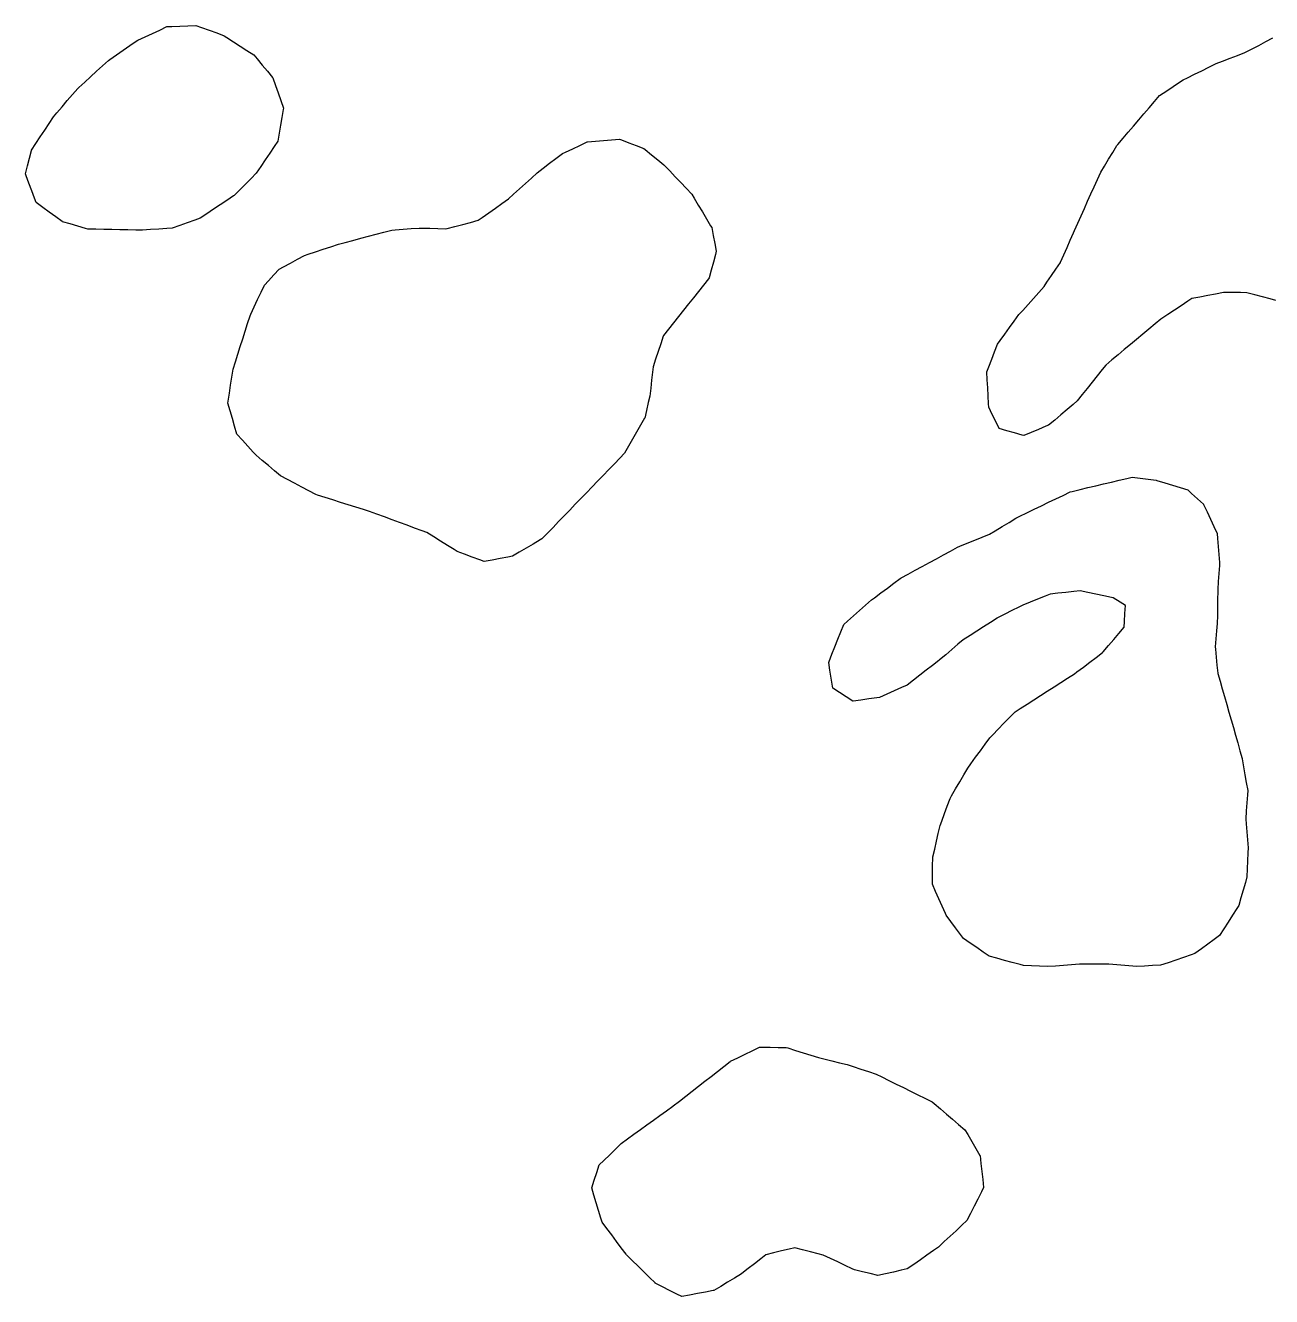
# Model space of a CAD drawing. Header units: millimetres. Extents: x 230 to 3347, y 514 to 5196.
# Drawn here: x 2542.9 to 2698.1, y 2918 to 3076.3 of the extents above; entities that cross this region are included whole.
import ezdxf

# ---------------------------------------------------------------- set-up
doc = ezdxf.new("R2010")
doc.units = ezdxf.units.MM
for name, color, linetype in [('ALL_HOLES', 1, 'Continuous'), ('OUTLINE_ISLAND_01_HOLE_160', 1, 'Continuous'), ('OUTLINE_ISLAND_01_HOLE_164', 1, 'Continuous'), ('OUTLINE_ISLAND_01_HOLE_166', 1, 'Continuous'), ('OUTLINE_ISLAND_01_HOLE_167', 1, 'Continuous'), ('OUTLINE_ISLAND_01_HOLE_171', 1, 'Continuous')]:
    doc.layers.add(name, color=color, linetype=linetype)

msp = doc.modelspace()

# ---------------------------------------------------------------- linework, layer by layer
at = {"layer": 'ALL_HOLES'}
for points in [[(2542.874, 3057.865), (2543.1264, 3058.8326), (2543.3787, 3059.8002), (2543.6311, 3060.7679), (2543.6351, 3060.7739), (2544.1828, 3061.6106), (2544.7306, 3062.4472), (2545.2783, 3063.2839), (2545.826, 3064.1205), (2546.3738, 3064.9572), (2546.7915, 3065.4462), (2547.441, 3066.2066), (2548.0904, 3066.967), (2548.7399, 3067.7273), (2549.3894, 3068.4877), (2549.5152, 3068.6018), (2550.2562, 3069.2734), (2550.9971, 3069.945), (2551.738, 3070.6166), (2552.4789, 3071.2882), (2553.2198, 3071.9597), (2553.4065, 3072.0904), (2554.2256, 3072.664), (2555.0448, 3073.2375), (2555.864, 3073.8111), (2556.6831, 3074.3847), (2556.8854, 3074.4797), (2557.7904, 3074.9051), (2558.6954, 3075.3305), (2559.6005, 3075.7559), (2560.5055, 3076.1812), (2561.1281, 3076.207), (2562.1272, 3076.2484), (2563.1264, 3076.2899), (2564.1255, 3076.3313), (2564.8314, 3076.0735), (2565.7708, 3075.7306), (2566.7101, 3075.3876), (2567.6495, 3075.0446), (2567.9632, 3074.8407), (2568.8016, 3074.2956), (2569.64, 3073.7505), (2570.4784, 3073.2054), (2571.3168, 3072.6603), (2571.7446, 3072.1498), (2572.3868, 3071.3833), (2573.0291, 3070.6168), (2573.6713, 3069.8503), (2573.6866, 3069.807), (2574.0192, 3068.8639), (2574.3518, 3067.9208), (2574.6844, 3066.9778), (2575.017, 3066.0347), (2574.9878, 3065.8631), (2574.82, 3064.8773), (2574.6522, 3063.8915), (2574.4844, 3062.9057), (2574.3166, 3061.9199), (2573.8677, 3061.2506), (2573.3106, 3060.4201), (2572.7536, 3059.5897), (2572.1965, 3058.7592), (2571.6394, 3057.9287), (2570.9886, 3057.2739), (2570.2837, 3056.5646), (2569.5787, 3055.8553), (2568.8738, 3055.146), (2568.7929, 3055.0923), (2567.9602, 3054.5386), (2567.1274, 3053.985), (2566.2947, 3053.4313), (2565.4619, 3052.8777), (2564.6292, 3052.324), (2563.976, 3052.0917), (2563.0338, 3051.7565), (2562.0917, 3051.4213), (2561.1495, 3051.0862), (2560.4728, 3051.0375), (2559.4754, 3050.9657), (2558.478, 3050.8939), (2557.4806, 3050.8222), (2556.6425, 3050.8395), (2555.6428, 3050.8602), (2554.643, 3050.8809), (2553.6432, 3050.9015), (2552.6434, 3050.9222), (2551.6436, 3050.9429), (2550.6438, 3050.9636), (2550.3707, 3051.0434), (2549.4108, 3051.3239), (2548.4509, 3051.6044), (2547.4911, 3051.8849), (2547.459, 3051.9081), (2546.6498, 3052.4957), (2545.8407, 3053.0832), (2545.0315, 3053.6708), (2544.2223, 3054.2583), (2544.0195, 3054.8007), (2543.6693, 3055.7374), (2543.3192, 3056.6741), (2542.969, 3057.6108)], [(2628.3698, 3051.1462), (2628.5569, 3050.1639), (2628.7441, 3049.1816), (2628.9312, 3048.1992), (2628.8284, 3047.803), (2628.5774, 3046.835), (2628.3263, 3045.8671), (2628.0753, 3044.8991), (2627.9719, 3044.7692), (2627.3493, 3043.9867), (2626.7266, 3043.2042), (2626.104, 3042.4217), (2625.4813, 3041.6392), (2624.8586, 3040.8568), (2624.236, 3040.0743), (2623.6133, 3039.2918), (2622.9907, 3038.5093), (2622.368, 3037.7268), (2622.3309, 3037.6142), (2622.0181, 3036.6644), (2621.7053, 3035.7145), (2621.3926, 3034.7647), (2621.0798, 3033.8149), (2621.003, 3033.1404), (2620.8898, 3032.1468), (2620.7767, 3031.1533), (2620.6635, 3030.1597), (2620.4777, 3029.3595), (2620.2516, 3028.3854), (2620.0255, 3027.4113), (2620.0163, 3027.3954), (2619.5185, 3026.5281), (2619.0207, 3025.6609), (2618.5229, 3024.7936), (2618.0251, 3023.9263), (2617.5272, 3023.059), (2616.9381, 3022.4485), (2616.2437, 3021.729), (2615.5492, 3021.0094), (2614.8548, 3020.2898), (2614.1604, 3019.5703), (2613.466, 3018.8507), (2612.7716, 3018.1311), (2612.0771, 3017.4116), (2611.3827, 3016.692), (2610.6883, 3015.9724), (2609.9939, 3015.2528), (2609.2994, 3014.5333), (2608.605, 3013.8137), (2607.9106, 3013.0941), (2607.2162, 3012.3746), (2606.9926, 3012.2429), (2606.1309, 3011.7354), (2605.2693, 3011.2279), (2604.4076, 3010.7204), (2603.546, 3010.2129), (2602.9864, 3010.1092), (2602.0031, 3009.9269), (2601.0198, 3009.7447), (2600.0366, 3009.5625), (2599.4697, 3009.7709), (2598.531, 3010.1158), (2597.5924, 3010.4608), (2596.6538, 3010.8057), (2596.2885, 3011.0349), (2595.4414, 3011.5663), (2594.5942, 3012.0978), (2593.7471, 3012.6292), (2592.9, 3013.1606), (2592.3024, 3013.3808), (2591.3641, 3013.7265), (2590.4257, 3014.0723), (2589.4874, 3014.418), (2588.5491, 3014.7637), (2587.6107, 3015.1094), (2586.6724, 3015.4552), (2585.734, 3015.8009), (2584.9787, 3016.0359), (2584.0238, 3016.333), (2583.0689, 3016.63), (2582.1141, 3016.9271), (2581.1592, 3017.2241), (2580.2044, 3017.5212), (2579.2495, 3017.8183), (2579.0745, 3017.9098), (2578.1884, 3018.3734), (2577.3023, 3018.8369), (2576.4163, 3019.3005), (2575.5302, 3019.764), (2574.6441, 3020.2276), (2573.902, 3020.8567), (2573.1392, 3021.5033), (2572.3764, 3022.1499), (2571.6136, 3022.7965), (2571.2508, 3023.1929), (2570.5757, 3023.9307), (2569.9006, 3024.6684), (2569.2255, 3025.4061), (2569.2162, 3025.4383), (2568.9382, 3026.3989), (2568.6603, 3027.3595), (2568.3823, 3028.32), (2568.1043, 3029.2806), (2568.1445, 3029.5472), (2568.2934, 3030.536), (2568.4423, 3031.5249), (2568.5912, 3032.5137), (2568.7401, 3033.5026), (2569.0409, 3034.4486), (2569.3439, 3035.4016), (2569.647, 3036.3546), (2569.95, 3037.3075), (2570.2531, 3038.2605), (2570.5561, 3039.2135), (2570.8592, 3040.1665), (2570.9566, 3040.3748), (2571.38, 3041.2808), (2571.8034, 3042.1867), (2572.2268, 3043.0926), (2572.6502, 3043.9986), (2573.1374, 3044.5175), (2573.8219, 3045.2465), (2574.5064, 3045.9755), (2575.0237, 3046.2568), (2575.9022, 3046.7344), (2576.7808, 3047.2121), (2577.6593, 3047.6897), (2578.0814, 3047.8295), (2579.0307, 3048.1439), (2579.98, 3048.4583), (2580.9293, 3048.7728), (2581.8786, 3049.0872), (2582.7112, 3049.3063), (2583.6783, 3049.5608), (2584.6454, 3049.8153), (2585.6125, 3050.0698), (2586.5795, 3050.3243), (2587.5466, 3050.5788), (2588.5137, 3050.8332), (2588.9421, 3050.8661), (2589.9391, 3050.9426), (2590.9362, 3051.0191), (2591.9333, 3051.0957), (2592.272, 3051.0862), (2593.2716, 3051.0582), (2594.2712, 3051.0302), (2595.2708, 3051.0022), (2595.4164, 3051.0405), (2596.3834, 3051.2951), (2597.3505, 3051.5496), (2598.3176, 3051.8042), (2599.2846, 3052.0588), (2599.793, 3052.4224), (2600.6063, 3053.0043), (2601.4196, 3053.5861), (2602.2329, 3054.1679), (2603.0463, 3054.7497), (2603.6727, 3055.3123), (2604.4167, 3055.9806), (2605.1606, 3056.6488), (2605.9046, 3057.317), (2606.6486, 3057.9852), (2607.3862, 3058.5487), (2608.1809, 3059.1557), (2608.9755, 3059.7628), (2609.7702, 3060.3699), (2610.1529, 3060.5487), (2611.0589, 3060.9719), (2611.9649, 3061.3952), (2612.8708, 3061.8185), (2612.893, 3061.8204), (2613.8892, 3061.9072), (2614.8854, 3061.9941), (2615.8817, 3062.0809), (2616.8779, 3062.1677), (2617.116, 3062.0762), (2618.0495, 3061.7174), (2618.9829, 3061.3587), (2619.9163, 3060.9999), (2620.0882, 3060.8607), (2620.8651, 3060.2311), (2621.6421, 3059.6015), (2622.419, 3058.9719), (2622.4483, 3058.941), (2623.1374, 3058.2163), (2623.8265, 3057.4916), (2624.5155, 3056.7669), (2625.2046, 3056.0422), (2625.8936, 3055.3175), (2626.1873, 3054.8227), (2626.6978, 3053.9628), (2627.2082, 3053.1029), (2627.7187, 3052.243), (2628.2291, 3051.3831)], [(2680.7761, 3020.0723), (2681.7677, 3019.9429), (2682.7592, 3019.8135), (2683.7508, 3019.6841), (2683.8504, 3019.6539), (2684.8071, 3019.363), (2685.7639, 3019.0721), (2686.7206, 3018.7812), (2687.6774, 3018.4903), (2688.1671, 3018.0416), (2688.9044, 3017.366), (2689.6416, 3016.6904), (2689.6581, 3016.6553), (2690.0835, 3015.7503), (2690.5089, 3014.8453), (2690.9343, 3013.9403), (2691.3596, 3013.0352), (2691.4078, 3012.4279), (2691.4869, 3011.4311), (2691.5659, 3010.4342), (2691.6449, 3009.4373), (2691.6188, 3009.0591), (2691.5497, 3008.0615), (2691.4807, 3007.0639), (2691.4117, 3006.0663), (2691.4089, 3005.8433), (2691.3964, 3004.8434), (2691.384, 3003.8435), (2691.3715, 3002.8436), (2691.359, 3001.8437), (2691.2735, 3000.9277), (2691.1804, 2999.932), (2691.0874, 2998.9364), (2691.1181, 2998.641), (2691.2212, 2997.6463), (2691.3244, 2996.6516), (2691.4275, 2995.657), (2691.4404, 2995.612), (2691.7148, 2994.6503), (2691.9891, 2993.6887), (2692.2635, 2992.7271), (2692.5379, 2991.7655), (2692.8123, 2990.8039), (2693.0867, 2989.8422), (2693.361, 2988.8806), (2693.6354, 2987.919), (2693.9098, 2986.9574), (2694.1842, 2985.9957), (2694.4585, 2985.0341), (2694.4681, 2984.9784), (2694.6376, 2983.9929), (2694.8071, 2983.0073), (2694.9767, 2982.0218), (2695.1462, 2981.0363), (2695.1096, 2980.4805), (2695.0439, 2979.4826), (2694.9782, 2978.4848), (2694.9125, 2977.487), (2694.9582, 2976.9042), (2695.0363, 2975.9072), (2695.1143, 2974.9103), (2695.1924, 2973.9133), (2695.1699, 2973.2832), (2695.1343, 2972.2839), (2695.0986, 2971.2845), (2695.0629, 2970.2852), (2694.8609, 2969.5812), (2694.5851, 2968.62), (2694.3093, 2967.6588), (2694.0334, 2966.6976), (2693.7983, 2966.3316), (2693.2577, 2965.4903), (2692.7171, 2964.649), (2692.1765, 2963.8077), (2691.636, 2962.9664), (2690.9919, 2962.4981), (2690.1832, 2961.91), (2689.3744, 2961.3218), (2688.5656, 2960.7337), (2688.0867, 2960.5689), (2687.1411, 2960.2437), (2686.1955, 2959.9184), (2685.2498, 2959.5932), (2684.3042, 2959.2679), (2683.3063, 2959.2203), (2682.3075, 2959.1727), (2681.3086, 2959.1251), (2680.8431, 2959.1607), (2679.846, 2959.237), (2678.8489, 2959.3133), (2677.8518, 2959.3896), (2677.4569, 2959.394), (2676.4569, 2959.4052), (2675.457, 2959.4163), (2674.4571, 2959.4275), (2674.1937, 2959.4073), (2673.1966, 2959.3306), (2672.1995, 2959.2539), (2671.2025, 2959.1773), (2670.2054, 2959.1006), (2669.2179, 2959.1472), (2668.219, 2959.1943), (2667.2201, 2959.2415), (2666.7899, 2959.3585), (2665.825, 2959.6211), (2664.8601, 2959.8837), (2663.8952, 2960.1463), (2662.9303, 2960.4089), (2662.2136, 2960.8994), (2661.3884, 2961.4642), (2660.5632, 2962.029), (2659.738, 2962.5938), (2659.3541, 2963.1105), (2658.7578, 2963.9132), (2658.1614, 2964.7159), (2657.565, 2965.5186), (2657.4811, 2965.7088), (2657.0776, 2966.6238), (2656.674, 2967.5388), (2656.2705, 2968.4537), (2655.867, 2969.3687), (2655.8704, 2969.6594), (2655.8824, 2970.6593), (2655.8943, 2971.6592), (2655.9062, 2972.6591), (2655.9319, 2972.7704), (2656.1567, 2973.7448), (2656.3815, 2974.7192), (2656.6063, 2975.6936), (2656.8311, 2976.668), (2657.0319, 2977.2174), (2657.3752, 2978.1566), (2657.7185, 2979.0958), (2658.0618, 2980.0351), (2658.263, 2980.3795), (2658.7673, 2981.243), (2659.2717, 2982.1064), (2659.7761, 2982.9699), (2660.2805, 2983.8334), (2660.6691, 2984.367), (2661.2577, 2985.1754), (2661.8463, 2985.9838), (2662.435, 2986.7922), (2663.0236, 2987.6006), (2663.3842, 2987.9728), (2664.0801, 2988.6909), (2664.7759, 2989.4091), (2665.4718, 2990.1272), (2666.1677, 2990.8454), (2666.8129, 2991.2575), (2667.6556, 2991.7958), (2668.4984, 2992.3341), (2669.3411, 2992.8724), (2670.1839, 2993.4106), (2671.0266, 2993.9489), (2671.8694, 2994.4872), (2672.7122, 2995.0255), (2673.5549, 2995.5638), (2673.877, 2995.8075), (2674.6744, 2996.4109), (2675.4718, 2997.0143), (2676.2693, 2997.6177), (2677.0667, 2998.2212), (2677.1572, 2998.3276), (2677.805, 2999.0894), (2678.4528, 2999.8513), (2679.1006, 3000.6131), (2679.7484, 3001.3749), (2679.7942, 3002.0835), (2679.8586, 3003.0814), (2679.9231, 3004.0793), (2679.2515, 3004.5062), (2678.4076, 3005.0427), (2678.1884, 3005.089), (2677.2101, 3005.296), (2676.2317, 3005.5029), (2675.2534, 3005.7098), (2674.275, 3005.9168), (2673.5024, 3005.8301), (2672.5086, 3005.7186), (2671.5149, 3005.6071), (2670.5211, 3005.4957), (2669.8985, 3005.2456), (2668.9706, 3004.8728), (2668.0427, 3004.5), (2667.1148, 3004.1272), (2666.6542, 3003.8923), (2665.7634, 3003.438), (2664.8726, 3002.9836), (2663.9818, 3002.5293), (2663.9359, 3002.5001), (2663.0923, 3001.9631), (2662.2487, 3001.4262), (2661.4051, 3000.8892), (2660.5615, 3000.3522), (2659.7179, 2999.8153), (2659.0517, 2999.2486), (2658.2901, 2998.6006), (2657.5284, 2997.9527), (2656.7667, 2997.3048), (2656.6841, 2997.2407), (2655.8942, 2996.6275), (2655.1043, 2996.0143), (2654.3143, 2995.4011), (2653.5244, 2994.7879), (2652.7345, 2994.1747), (2652.0269, 2993.8564), (2651.1149, 2993.4463), (2650.2029, 2993.0361), (2649.2909, 2992.6259), (2648.9487, 2992.5777), (2647.9584, 2992.4383), (2646.9682, 2992.2988), (2645.978, 2992.1594), (2645.9686, 2992.1654), (2645.129, 2992.7085), (2644.2893, 2993.2516), (2643.4496, 2993.7947), (2643.4123, 2994.0363), (2643.2596, 2995.0246), (2643.1069, 2996.0129), (2642.9542, 2997.0011), (2642.9877, 2997.0847), (2643.3599, 2998.0129), (2643.7321, 2998.941), (2644.1043, 2999.8692), (2644.4765, 3000.7973), (2644.8488, 3001.7255), (2645.2961, 3002.1207), (2646.0455, 3002.7828), (2646.7949, 3003.445), (2647.5443, 3004.1071), (2648.2937, 3004.7692), (2648.6657, 3005.0492), (2649.4647, 3005.6506), (2650.2636, 3006.252), (2651.0626, 3006.8534), (2651.8616, 3007.4548), (2651.9749, 3007.5165), (2652.8532, 3007.9946), (2653.7315, 3008.4727), (2654.6098, 3008.9508), (2655.4881, 3009.4289), (2656.3664, 3009.9071), (2657.2447, 3010.3852), (2658.123, 3010.8633), (2659.0013, 3011.3414), (2659.2836, 3011.4557), (2660.2105, 3011.8312), (2661.1373, 3012.2066), (2662.0642, 3012.5821), (2662.991, 3012.9575), (2663.708, 3013.3951), (2664.5615, 3013.9161), (2665.415, 3014.4372), (2666.2686, 3014.9582), (2666.7491, 3015.1905), (2667.6495, 3015.6256), (2668.5498, 3016.0608), (2669.4502, 3016.496), (2670.3505, 3016.9312), (2671.2508, 3017.3664), (2672.1512, 3017.8016), (2673.0515, 3018.2367), (2673.3007, 3018.2959), (2674.2736, 3018.5271), (2675.2465, 3018.7583), (2676.2194, 3018.9895), (2677.1923, 3019.2207), (2678.1652, 3019.4519), (2679.1381, 3019.6831), (2680.111, 3019.9143)], [(2613.4207, 2931.5527), (2613.7369, 2932.5014), (2614.0531, 2933.4501), (2614.3692, 2934.3988), (2614.9492, 2934.9683), (2615.6627, 2935.6689), (2616.3763, 2936.3695), (2617.0898, 2937.0702), (2617.8708, 2937.6339), (2618.6816, 2938.2192), (2619.4924, 2938.8045), (2620.3033, 2939.3898), (2621.1141, 2939.9751), (2621.9249, 2940.5604), (2622.7357, 2941.1457), (2623.5465, 2941.731), (2623.5647, 2941.7452), (2624.3535, 2942.3598), (2625.1422, 2942.9745), (2625.931, 2943.5892), (2626.7198, 2944.2038), (2627.5086, 2944.8185), (2628.2974, 2945.4332), (2629.0862, 2946.0478), (2629.875, 2946.6625), (2630.6638, 2947.2772), (2630.7311, 2947.3101), (2631.6295, 2947.7492), (2632.528, 2948.1882), (2633.4264, 2948.6273), (2634.3249, 2949.0664), (2634.6617, 2949.0628), (2635.6616, 2949.0519), (2636.6616, 2949.041), (2637.6615, 2949.0302), (2637.8653, 2948.9663), (2638.8195, 2948.6672), (2639.7737, 2948.368), (2640.728, 2948.0689), (2641.6822, 2947.7698), (2642.3552, 2947.6057), (2643.3267, 2947.3688), (2644.2982, 2947.1318), (2645.2697, 2946.8949), (2645.9922, 2946.658), (2646.9425, 2946.3465), (2647.8927, 2946.035), (2648.8429, 2945.7235), (2649.5627, 2945.3667), (2650.4586, 2944.9225), (2651.3545, 2944.4784), (2652.2505, 2944.0342), (2653.1464, 2943.59), (2654.0424, 2943.1459), (2654.9383, 2942.7017), (2655.8343, 2942.2575), (2656.0973, 2942.0333), (2656.8583, 2941.3846), (2657.6193, 2940.7359), (2658.3803, 2940.0871), (2659.1413, 2939.4384), (2659.9023, 2938.7896), (2660.269, 2938.1709), (2660.7788, 2937.3106), (2661.2885, 2936.4503), (2661.7983, 2935.59), (2661.8003, 2935.5732), (2661.9141, 2934.5797), (2662.028, 2933.5862), (2662.1418, 2932.5927), (2662.2557, 2931.5992), (2661.9788, 2931.0497), (2661.5287, 2930.1567), (2661.0786, 2929.2637), (2660.6286, 2928.3707), (2660.1785, 2927.4777), (2659.5471, 2926.8923), (2658.8137, 2926.2125), (2658.0804, 2925.5327), (2657.347, 2924.8529), (2656.6136, 2924.1731), (2656.0118, 2923.7478), (2655.1952, 2923.1707), (2654.3785, 2922.5936), (2653.5618, 2922.0165), (2652.7451, 2921.4394), (2651.9925, 2921.2765), (2651.0151, 2921.0649), (2650.0378, 2920.8533), (2649.0604, 2920.6417), (2648.1172, 2920.8626), (2647.1436, 2921.0906), (2646.1699, 2921.3186), (2645.886, 2921.4543), (2644.9837, 2921.8853), (2644.0814, 2922.3164), (2643.1791, 2922.7474), (2642.2767, 2923.1785), (2641.6317, 2923.3442), (2640.6631, 2923.5931), (2639.6946, 2923.842), (2638.726, 2924.0908), (2638.0339, 2923.9205), (2637.0628, 2923.6815), (2636.0918, 2923.4425), (2635.1208, 2923.2036), (2634.4946, 2922.7156), (2633.7058, 2922.1009), (2632.917, 2921.4863), (2632.1282, 2920.8716), (2632.0696, 2920.8361), (2631.2149, 2920.317), (2630.3601, 2919.798), (2629.5054, 2919.279), (2628.6506, 2918.7599), (2628.5702, 2918.7447), (2627.5874, 2918.5596), (2626.6047, 2918.3744), (2625.622, 2918.1892), (2624.6393, 2918.004), (2624.0212, 2918.3198), (2623.1307, 2918.7746), (2622.2401, 2919.2295), (2621.3496, 2919.6844), (2621.3364, 2919.6973), (2620.6216, 2920.3966), (2619.9068, 2921.096), (2619.192, 2921.7953), (2618.4772, 2922.4946), (2617.7624, 2923.194), (2617.7053, 2923.2709), (2617.1097, 2924.0741), (2616.514, 2924.8773), (2615.9183, 2925.6806), (2615.3226, 2926.4838), (2614.7269, 2927.287), (2614.5809, 2927.764), (2614.2881, 2928.7202), (2613.9953, 2929.6764), (2613.7025, 2930.6325)]]:
    msp.add_lwpolyline(points, close=True, dxfattribs=at)
msp.add_lwpolyline([(2698.6507, 3042.0846), (2697.9609, 3042.2676), (2696.9944, 3042.5241), (2696.0278, 3042.7806), (2695.0613, 3043.0371), (2694.2435, 3043.0474), (2693.2435, 3043.06), (2692.2436, 3043.0726), (2692.1312, 3043.0515), (2691.1484, 3042.867), (2690.1656, 3042.6824), (2689.1828, 3042.4978), (2688.2, 3042.3133), (2687.6799, 3041.9678), (2686.847, 3041.4144), (2686.014, 3040.861), (2685.1811, 3040.3076), (2684.3482, 3039.7542), (2683.621, 3039.149), (2682.8523, 3038.5093), (2682.0837, 3037.8696), (2681.3151, 3037.2299), (2680.5465, 3036.5902), (2679.7778, 3035.9505), (2679.0092, 3035.3108), (2678.2406, 3034.6711), (2677.4719, 3034.0315), (2677.0307, 3033.4761), (2676.4086, 3032.6931), (2675.7866, 3031.9101), (2675.1645, 3031.1271), (2674.5425, 3030.3442), (2673.9204, 3029.5612), (2673.4016, 3029.1216), (2672.6387, 3028.4752), (2671.8757, 3027.8287), (2671.1128, 3027.1822), (2670.3499, 3026.5358), (2670.0214, 3026.3999), (2669.0973, 3026.0178), (2668.1732, 3025.6357), (2667.2491, 3025.2535), (2667.068, 3025.3041), (2666.1048, 3025.5728), (2665.1416, 3025.8416), (2664.1784, 3026.1103), (2663.7582, 3026.9818), (2663.3239, 3027.8826), (2662.8897, 3028.7834), (2662.8674, 3029.1975), (2662.8137, 3030.1961), (2662.76, 3031.1946), (2662.7063, 3032.1932), (2662.6526, 3033.1917), (2662.8995, 3033.8269), (2663.2617, 3034.759), (2663.6239, 3035.6911), (2663.9862, 3036.6232), (2664.3118, 3037.0737), (2664.8976, 3037.8842), (2665.4834, 3038.6947), (2666.0692, 3039.5051), (2666.655, 3040.3156), (2667.1166, 3040.8327), (2667.7825, 3041.5787), (2668.4485, 3042.3247), (2669.1144, 3043.0707), (2669.7804, 3043.8167), (2670.1364, 3044.338), (2670.7005, 3045.1637), (2671.2645, 3045.9895), (2671.8286, 3046.8152), (2671.8392, 3046.8395), (2672.2396, 3047.7559), (2672.6401, 3048.6722), (2673.0405, 3049.5885), (2673.441, 3050.5048), (2673.5644, 3050.7783), (2673.9756, 3051.6898), (2674.3868, 3052.6014), (2674.798, 3053.5129), (2675.2092, 3054.4244), (2675.6204, 3055.336), (2676.0316, 3056.2475), (2676.4428, 3057.1591), (2676.854, 3058.0706), (2677.2968, 3058.8043), (2677.8135, 3059.6605), (2678.3302, 3060.5166), (2678.8469, 3061.3728), (2678.9721, 3061.519), (2679.6224, 3062.2787), (2680.2727, 3063.0383), (2680.923, 3063.798), (2681.5733, 3064.5577), (2682.2236, 3065.3173), (2682.874, 3066.077), (2683.5243, 3066.8367), (2684.1746, 3067.5963), (2684.628, 3067.896), (2685.4622, 3068.4475), (2686.2965, 3068.9989), (2687.1307, 3069.5503), (2687.6359, 3069.7999), (2688.5325, 3070.2427), (2689.4291, 3070.6856), (2690.3257, 3071.1285), (2691.2222, 3071.5714), (2692.0141, 3071.8764), (2692.9473, 3072.2358), (2693.8805, 3072.5952), (2694.8136, 3072.9546), (2695.632, 3073.3821), (2696.5183, 3073.8451), (2697.4046, 3074.3082), (2698.291, 3074.7712)], dxfattribs=at)
at = {"layer": 'OUTLINE_ISLAND_01_HOLE_160'}
msp.add_lwpolyline([(2613.4207, 2931.5527), (2613.7369, 2932.5014), (2614.0531, 2933.4501), (2614.3692, 2934.3988), (2614.9492, 2934.9683), (2615.6627, 2935.6689), (2616.3763, 2936.3695), (2617.0898, 2937.0702), (2617.8708, 2937.6339), (2618.6816, 2938.2192), (2619.4924, 2938.8045), (2620.3033, 2939.3898), (2621.1141, 2939.9751), (2621.9249, 2940.5604), (2622.7357, 2941.1457), (2623.5465, 2941.731), (2623.5647, 2941.7452), (2624.3535, 2942.3598), (2625.1422, 2942.9745), (2625.931, 2943.5892), (2626.7198, 2944.2038), (2627.5086, 2944.8185), (2628.2974, 2945.4332), (2629.0862, 2946.0478), (2629.875, 2946.6625), (2630.6638, 2947.2772), (2630.7311, 2947.3101), (2631.6295, 2947.7492), (2632.528, 2948.1882), (2633.4264, 2948.6273), (2634.3249, 2949.0664), (2634.6617, 2949.0628), (2635.6616, 2949.0519), (2636.6616, 2949.041), (2637.6615, 2949.0302), (2637.8653, 2948.9663), (2638.8195, 2948.6672), (2639.7737, 2948.368), (2640.728, 2948.0689), (2641.6822, 2947.7698), (2642.3552, 2947.6057), (2643.3267, 2947.3688), (2644.2982, 2947.1318), (2645.2697, 2946.8949), (2645.9922, 2946.658), (2646.9425, 2946.3465), (2647.8927, 2946.035), (2648.8429, 2945.7235), (2649.5627, 2945.3667), (2650.4586, 2944.9225), (2651.3545, 2944.4784), (2652.2505, 2944.0342), (2653.1464, 2943.59), (2654.0424, 2943.1459), (2654.9383, 2942.7017), (2655.8343, 2942.2575), (2656.0973, 2942.0333), (2656.8583, 2941.3846), (2657.6193, 2940.7359), (2658.3803, 2940.0871), (2659.1413, 2939.4384), (2659.9023, 2938.7896), (2660.269, 2938.1709), (2660.7788, 2937.3106), (2661.2885, 2936.4503), (2661.7983, 2935.59), (2661.8003, 2935.5732), (2661.9141, 2934.5797), (2662.028, 2933.5862), (2662.1418, 2932.5927), (2662.2557, 2931.5992), (2661.9788, 2931.0497), (2661.5287, 2930.1567), (2661.0786, 2929.2637), (2660.6286, 2928.3707), (2660.1785, 2927.4777), (2659.5471, 2926.8923), (2658.8137, 2926.2125), (2658.0804, 2925.5327), (2657.347, 2924.8529), (2656.6136, 2924.1731), (2656.0118, 2923.7478), (2655.1952, 2923.1707), (2654.3785, 2922.5936), (2653.5618, 2922.0165), (2652.7451, 2921.4394), (2651.9925, 2921.2765), (2651.0151, 2921.0649), (2650.0378, 2920.8533), (2649.0604, 2920.6417), (2648.1172, 2920.8626), (2647.1436, 2921.0906), (2646.1699, 2921.3186), (2645.886, 2921.4543), (2644.9837, 2921.8853), (2644.0814, 2922.3164), (2643.1791, 2922.7474), (2642.2767, 2923.1785), (2641.6317, 2923.3442), (2640.6631, 2923.5931), (2639.6946, 2923.842), (2638.726, 2924.0908), (2638.0339, 2923.9205), (2637.0628, 2923.6815), (2636.0918, 2923.4425), (2635.1208, 2923.2036), (2634.4946, 2922.7156), (2633.7058, 2922.1009), (2632.917, 2921.4863), (2632.1282, 2920.8716), (2632.0696, 2920.8361), (2631.2149, 2920.317), (2630.3601, 2919.798), (2629.5054, 2919.279), (2628.6506, 2918.7599), (2628.5702, 2918.7447), (2627.5874, 2918.5596), (2626.6047, 2918.3744), (2625.622, 2918.1892), (2624.6393, 2918.004), (2624.0212, 2918.3198), (2623.1307, 2918.7746), (2622.2401, 2919.2295), (2621.3496, 2919.6844), (2621.3364, 2919.6973), (2620.6216, 2920.3966), (2619.9068, 2921.096), (2619.192, 2921.7953), (2618.4772, 2922.4946), (2617.7624, 2923.194), (2617.7053, 2923.2709), (2617.1097, 2924.0741), (2616.514, 2924.8773), (2615.9183, 2925.6806), (2615.3226, 2926.4838), (2614.7269, 2927.287), (2614.5809, 2927.764), (2614.2881, 2928.7202), (2613.9953, 2929.6764), (2613.7025, 2930.6325)], close=True, dxfattribs=at)
at = {"layer": 'OUTLINE_ISLAND_01_HOLE_164'}
msp.add_lwpolyline([(2680.7761, 3020.0723), (2681.7677, 3019.9429), (2682.7592, 3019.8135), (2683.7508, 3019.6841), (2683.8504, 3019.6539), (2684.8071, 3019.363), (2685.7639, 3019.0721), (2686.7206, 3018.7812), (2687.6774, 3018.4903), (2688.1671, 3018.0416), (2688.9044, 3017.366), (2689.6416, 3016.6904), (2689.6581, 3016.6553), (2690.0835, 3015.7503), (2690.5089, 3014.8453), (2690.9343, 3013.9403), (2691.3596, 3013.0352), (2691.4078, 3012.4279), (2691.4869, 3011.4311), (2691.5659, 3010.4342), (2691.6449, 3009.4373), (2691.6188, 3009.0591), (2691.5497, 3008.0615), (2691.4807, 3007.0639), (2691.4117, 3006.0663), (2691.4089, 3005.8433), (2691.3964, 3004.8434), (2691.384, 3003.8435), (2691.3715, 3002.8436), (2691.359, 3001.8437), (2691.2735, 3000.9277), (2691.1804, 2999.932), (2691.0874, 2998.9364), (2691.1181, 2998.641), (2691.2212, 2997.6463), (2691.3244, 2996.6516), (2691.4275, 2995.657), (2691.4404, 2995.612), (2691.7148, 2994.6503), (2691.9891, 2993.6887), (2692.2635, 2992.7271), (2692.5379, 2991.7655), (2692.8123, 2990.8039), (2693.0867, 2989.8422), (2693.361, 2988.8806), (2693.6354, 2987.919), (2693.9098, 2986.9574), (2694.1842, 2985.9957), (2694.4585, 2985.0341), (2694.4681, 2984.9784), (2694.6376, 2983.9929), (2694.8071, 2983.0073), (2694.9767, 2982.0218), (2695.1462, 2981.0363), (2695.1096, 2980.4805), (2695.0439, 2979.4826), (2694.9782, 2978.4848), (2694.9125, 2977.487), (2694.9582, 2976.9042), (2695.0363, 2975.9072), (2695.1143, 2974.9103), (2695.1924, 2973.9133), (2695.1699, 2973.2832), (2695.1343, 2972.2839), (2695.0986, 2971.2845), (2695.0629, 2970.2852), (2694.8609, 2969.5812), (2694.5851, 2968.62), (2694.3093, 2967.6588), (2694.0334, 2966.6976), (2693.7983, 2966.3316), (2693.2577, 2965.4903), (2692.7171, 2964.649), (2692.1765, 2963.8077), (2691.636, 2962.9664), (2690.9919, 2962.4981), (2690.1832, 2961.91), (2689.3744, 2961.3218), (2688.5656, 2960.7337), (2688.0867, 2960.5689), (2687.1411, 2960.2437), (2686.1955, 2959.9184), (2685.2498, 2959.5932), (2684.3042, 2959.2679), (2683.3063, 2959.2203), (2682.3075, 2959.1727), (2681.3086, 2959.1251), (2680.8431, 2959.1607), (2679.846, 2959.237), (2678.8489, 2959.3133), (2677.8518, 2959.3896), (2677.4569, 2959.394), (2676.4569, 2959.4052), (2675.457, 2959.4163), (2674.4571, 2959.4275), (2674.1937, 2959.4073), (2673.1966, 2959.3306), (2672.1995, 2959.2539), (2671.2025, 2959.1773), (2670.2054, 2959.1006), (2669.2179, 2959.1472), (2668.219, 2959.1943), (2667.2201, 2959.2415), (2666.7899, 2959.3585), (2665.825, 2959.6211), (2664.8601, 2959.8837), (2663.8952, 2960.1463), (2662.9303, 2960.4089), (2662.2136, 2960.8994), (2661.3884, 2961.4642), (2660.5632, 2962.029), (2659.738, 2962.5938), (2659.3541, 2963.1105), (2658.7578, 2963.9132), (2658.1614, 2964.7159), (2657.565, 2965.5186), (2657.4811, 2965.7088), (2657.0776, 2966.6238), (2656.674, 2967.5388), (2656.2705, 2968.4537), (2655.867, 2969.3687), (2655.8704, 2969.6594), (2655.8824, 2970.6593), (2655.8943, 2971.6592), (2655.9062, 2972.6591), (2655.9319, 2972.7704), (2656.1567, 2973.7448), (2656.3815, 2974.7192), (2656.6063, 2975.6936), (2656.8311, 2976.668), (2657.0319, 2977.2174), (2657.3752, 2978.1566), (2657.7185, 2979.0958), (2658.0618, 2980.0351), (2658.263, 2980.3795), (2658.7673, 2981.243), (2659.2717, 2982.1064), (2659.7761, 2982.9699), (2660.2805, 2983.8334), (2660.6691, 2984.367), (2661.2577, 2985.1754), (2661.8463, 2985.9838), (2662.435, 2986.7922), (2663.0236, 2987.6006), (2663.3842, 2987.9728), (2664.0801, 2988.6909), (2664.7759, 2989.4091), (2665.4718, 2990.1272), (2666.1677, 2990.8454), (2666.8129, 2991.2575), (2667.6556, 2991.7958), (2668.4984, 2992.3341), (2669.3411, 2992.8724), (2670.1839, 2993.4106), (2671.0266, 2993.9489), (2671.8694, 2994.4872), (2672.7122, 2995.0255), (2673.5549, 2995.5638), (2673.877, 2995.8075), (2674.6744, 2996.4109), (2675.4718, 2997.0143), (2676.2693, 2997.6177), (2677.0667, 2998.2212), (2677.1572, 2998.3276), (2677.805, 2999.0894), (2678.4528, 2999.8513), (2679.1006, 3000.6131), (2679.7484, 3001.3749), (2679.7942, 3002.0835), (2679.8586, 3003.0814), (2679.9231, 3004.0793), (2679.2515, 3004.5062), (2678.4076, 3005.0427), (2678.1884, 3005.089), (2677.2101, 3005.296), (2676.2317, 3005.5029), (2675.2534, 3005.7098), (2674.275, 3005.9168), (2673.5024, 3005.8301), (2672.5086, 3005.7186), (2671.5149, 3005.6071), (2670.5211, 3005.4957), (2669.8985, 3005.2456), (2668.9706, 3004.8728), (2668.0427, 3004.5), (2667.1148, 3004.1272), (2666.6542, 3003.8923), (2665.7634, 3003.438), (2664.8726, 3002.9836), (2663.9818, 3002.5293), (2663.9359, 3002.5001), (2663.0923, 3001.9631), (2662.2487, 3001.4262), (2661.4051, 3000.8892), (2660.5615, 3000.3522), (2659.7179, 2999.8153), (2659.0517, 2999.2486), (2658.2901, 2998.6006), (2657.5284, 2997.9527), (2656.7667, 2997.3048), (2656.6841, 2997.2407), (2655.8942, 2996.6275), (2655.1043, 2996.0143), (2654.3143, 2995.4011), (2653.5244, 2994.7879), (2652.7345, 2994.1747), (2652.0269, 2993.8564), (2651.1149, 2993.4463), (2650.2029, 2993.0361), (2649.2909, 2992.6259), (2648.9487, 2992.5777), (2647.9584, 2992.4383), (2646.9682, 2992.2988), (2645.978, 2992.1594), (2645.9686, 2992.1654), (2645.129, 2992.7085), (2644.2893, 2993.2516), (2643.4496, 2993.7947), (2643.4123, 2994.0363), (2643.2596, 2995.0246), (2643.1069, 2996.0129), (2642.9542, 2997.0011), (2642.9877, 2997.0847), (2643.3599, 2998.0129), (2643.7321, 2998.941), (2644.1043, 2999.8692), (2644.4765, 3000.7973), (2644.8488, 3001.7255), (2645.2961, 3002.1207), (2646.0455, 3002.7828), (2646.7949, 3003.445), (2647.5443, 3004.1071), (2648.2937, 3004.7692), (2648.6657, 3005.0492), (2649.4647, 3005.6506), (2650.2636, 3006.252), (2651.0626, 3006.8534), (2651.8616, 3007.4548), (2651.9749, 3007.5165), (2652.8532, 3007.9946), (2653.7315, 3008.4727), (2654.6098, 3008.9508), (2655.4881, 3009.4289), (2656.3664, 3009.9071), (2657.2447, 3010.3852), (2658.123, 3010.8633), (2659.0013, 3011.3414), (2659.2836, 3011.4557), (2660.2105, 3011.8312), (2661.1373, 3012.2066), (2662.0642, 3012.5821), (2662.991, 3012.9575), (2663.708, 3013.3951), (2664.5615, 3013.9161), (2665.415, 3014.4372), (2666.2686, 3014.9582), (2666.7491, 3015.1905), (2667.6495, 3015.6256), (2668.5498, 3016.0608), (2669.4502, 3016.496), (2670.3505, 3016.9312), (2671.2508, 3017.3664), (2672.1512, 3017.8016), (2673.0515, 3018.2367), (2673.3007, 3018.2959), (2674.2736, 3018.5271), (2675.2465, 3018.7583), (2676.2194, 3018.9895), (2677.1923, 3019.2207), (2678.1652, 3019.4519), (2679.1381, 3019.6831), (2680.111, 3019.9143)], close=True, dxfattribs=at)
at = {"layer": 'OUTLINE_ISLAND_01_HOLE_166'}
msp.add_lwpolyline([(2628.3698, 3051.1462), (2628.5569, 3050.1639), (2628.7441, 3049.1816), (2628.9312, 3048.1992), (2628.8284, 3047.803), (2628.5774, 3046.835), (2628.3263, 3045.8671), (2628.0753, 3044.8991), (2627.9719, 3044.7692), (2627.3493, 3043.9867), (2626.7266, 3043.2042), (2626.104, 3042.4217), (2625.4813, 3041.6392), (2624.8586, 3040.8568), (2624.236, 3040.0743), (2623.6133, 3039.2918), (2622.9907, 3038.5093), (2622.368, 3037.7268), (2622.3309, 3037.6142), (2622.0181, 3036.6644), (2621.7053, 3035.7145), (2621.3926, 3034.7647), (2621.0798, 3033.8149), (2621.003, 3033.1404), (2620.8898, 3032.1468), (2620.7767, 3031.1533), (2620.6635, 3030.1597), (2620.4777, 3029.3595), (2620.2516, 3028.3854), (2620.0255, 3027.4113), (2620.0163, 3027.3954), (2619.5185, 3026.5281), (2619.0207, 3025.6609), (2618.5229, 3024.7936), (2618.0251, 3023.9263), (2617.5272, 3023.059), (2616.9381, 3022.4485), (2616.2437, 3021.729), (2615.5492, 3021.0094), (2614.8548, 3020.2898), (2614.1604, 3019.5703), (2613.466, 3018.8507), (2612.7716, 3018.1311), (2612.0771, 3017.4116), (2611.3827, 3016.692), (2610.6883, 3015.9724), (2609.9939, 3015.2528), (2609.2994, 3014.5333), (2608.605, 3013.8137), (2607.9106, 3013.0941), (2607.2162, 3012.3746), (2606.9926, 3012.2429), (2606.1309, 3011.7354), (2605.2693, 3011.2279), (2604.4076, 3010.7204), (2603.546, 3010.2129), (2602.9864, 3010.1092), (2602.0031, 3009.9269), (2601.0198, 3009.7447), (2600.0366, 3009.5625), (2599.4697, 3009.7709), (2598.531, 3010.1158), (2597.5924, 3010.4608), (2596.6538, 3010.8057), (2596.2885, 3011.0349), (2595.4414, 3011.5663), (2594.5942, 3012.0978), (2593.7471, 3012.6292), (2592.9, 3013.1606), (2592.3024, 3013.3808), (2591.3641, 3013.7265), (2590.4257, 3014.0723), (2589.4874, 3014.418), (2588.5491, 3014.7637), (2587.6107, 3015.1094), (2586.6724, 3015.4552), (2585.734, 3015.8009), (2584.9787, 3016.0359), (2584.0238, 3016.333), (2583.0689, 3016.63), (2582.1141, 3016.9271), (2581.1592, 3017.2241), (2580.2044, 3017.5212), (2579.2495, 3017.8183), (2579.0745, 3017.9098), (2578.1884, 3018.3734), (2577.3023, 3018.8369), (2576.4163, 3019.3005), (2575.5302, 3019.764), (2574.6441, 3020.2276), (2573.902, 3020.8567), (2573.1392, 3021.5033), (2572.3764, 3022.1499), (2571.6136, 3022.7965), (2571.2508, 3023.1929), (2570.5757, 3023.9307), (2569.9006, 3024.6684), (2569.2255, 3025.4061), (2569.2162, 3025.4383), (2568.9382, 3026.3989), (2568.6603, 3027.3595), (2568.3823, 3028.32), (2568.1043, 3029.2806), (2568.1445, 3029.5472), (2568.2934, 3030.536), (2568.4423, 3031.5249), (2568.5912, 3032.5137), (2568.7401, 3033.5026), (2569.0409, 3034.4486), (2569.3439, 3035.4016), (2569.647, 3036.3546), (2569.95, 3037.3075), (2570.2531, 3038.2605), (2570.5561, 3039.2135), (2570.8592, 3040.1665), (2570.9566, 3040.3748), (2571.38, 3041.2808), (2571.8034, 3042.1867), (2572.2268, 3043.0926), (2572.6502, 3043.9986), (2573.1374, 3044.5175), (2573.8219, 3045.2465), (2574.5064, 3045.9755), (2575.0237, 3046.2568), (2575.9022, 3046.7344), (2576.7808, 3047.2121), (2577.6593, 3047.6897), (2578.0814, 3047.8295), (2579.0307, 3048.1439), (2579.98, 3048.4583), (2580.9293, 3048.7728), (2581.8786, 3049.0872), (2582.7112, 3049.3063), (2583.6783, 3049.5608), (2584.6454, 3049.8153), (2585.6125, 3050.0698), (2586.5795, 3050.3243), (2587.5466, 3050.5788), (2588.5137, 3050.8332), (2588.9421, 3050.8661), (2589.9391, 3050.9426), (2590.9362, 3051.0191), (2591.9333, 3051.0957), (2592.272, 3051.0862), (2593.2716, 3051.0582), (2594.2712, 3051.0302), (2595.2708, 3051.0022), (2595.4164, 3051.0405), (2596.3834, 3051.2951), (2597.3505, 3051.5496), (2598.3176, 3051.8042), (2599.2846, 3052.0588), (2599.793, 3052.4224), (2600.6063, 3053.0043), (2601.4196, 3053.5861), (2602.2329, 3054.1679), (2603.0463, 3054.7497), (2603.6727, 3055.3123), (2604.4167, 3055.9806), (2605.1606, 3056.6488), (2605.9046, 3057.317), (2606.6486, 3057.9852), (2607.3862, 3058.5487), (2608.1809, 3059.1557), (2608.9755, 3059.7628), (2609.7702, 3060.3699), (2610.1529, 3060.5487), (2611.0589, 3060.9719), (2611.9649, 3061.3952), (2612.8708, 3061.8185), (2612.893, 3061.8204), (2613.8892, 3061.9072), (2614.8854, 3061.9941), (2615.8817, 3062.0809), (2616.8779, 3062.1677), (2617.116, 3062.0762), (2618.0495, 3061.7174), (2618.9829, 3061.3587), (2619.9163, 3060.9999), (2620.0882, 3060.8607), (2620.8651, 3060.2311), (2621.6421, 3059.6015), (2622.419, 3058.9719), (2622.4483, 3058.941), (2623.1374, 3058.2163), (2623.8265, 3057.4916), (2624.5155, 3056.7669), (2625.2046, 3056.0422), (2625.8936, 3055.3175), (2626.1873, 3054.8227), (2626.6978, 3053.9628), (2627.2082, 3053.1029), (2627.7187, 3052.243), (2628.2291, 3051.3831)], close=True, dxfattribs=at)
at = {"layer": 'OUTLINE_ISLAND_01_HOLE_167'}
msp.add_lwpolyline([(2542.874, 3057.865), (2543.1264, 3058.8326), (2543.3787, 3059.8002), (2543.6311, 3060.7679), (2543.6351, 3060.7739), (2544.1828, 3061.6106), (2544.7306, 3062.4472), (2545.2783, 3063.2839), (2545.826, 3064.1205), (2546.3738, 3064.9572), (2546.7915, 3065.4462), (2547.441, 3066.2066), (2548.0904, 3066.967), (2548.7399, 3067.7273), (2549.3894, 3068.4877), (2549.5152, 3068.6018), (2550.2562, 3069.2734), (2550.9971, 3069.945), (2551.738, 3070.6166), (2552.4789, 3071.2882), (2553.2198, 3071.9597), (2553.4065, 3072.0904), (2554.2256, 3072.664), (2555.0448, 3073.2375), (2555.864, 3073.8111), (2556.6831, 3074.3847), (2556.8854, 3074.4797), (2557.7904, 3074.9051), (2558.6954, 3075.3305), (2559.6005, 3075.7559), (2560.5055, 3076.1812), (2561.1281, 3076.207), (2562.1272, 3076.2484), (2563.1264, 3076.2899), (2564.1255, 3076.3313), (2564.8314, 3076.0735), (2565.7708, 3075.7306), (2566.7101, 3075.3876), (2567.6495, 3075.0446), (2567.9632, 3074.8407), (2568.8016, 3074.2956), (2569.64, 3073.7505), (2570.4784, 3073.2054), (2571.3168, 3072.6603), (2571.7446, 3072.1498), (2572.3868, 3071.3833), (2573.0291, 3070.6168), (2573.6713, 3069.8503), (2573.6866, 3069.807), (2574.0192, 3068.8639), (2574.3518, 3067.9208), (2574.6844, 3066.9778), (2575.017, 3066.0347), (2574.9878, 3065.8631), (2574.82, 3064.8773), (2574.6522, 3063.8915), (2574.4844, 3062.9057), (2574.3166, 3061.9199), (2573.8677, 3061.2506), (2573.3106, 3060.4201), (2572.7536, 3059.5897), (2572.1965, 3058.7592), (2571.6394, 3057.9287), (2570.9886, 3057.2739), (2570.2837, 3056.5646), (2569.5787, 3055.8553), (2568.8738, 3055.146), (2568.7929, 3055.0923), (2567.9602, 3054.5386), (2567.1274, 3053.985), (2566.2947, 3053.4313), (2565.4619, 3052.8777), (2564.6292, 3052.324), (2563.976, 3052.0917), (2563.0338, 3051.7565), (2562.0917, 3051.4213), (2561.1495, 3051.0862), (2560.4728, 3051.0375), (2559.4754, 3050.9657), (2558.478, 3050.8939), (2557.4806, 3050.8222), (2556.6425, 3050.8395), (2555.6428, 3050.8602), (2554.643, 3050.8809), (2553.6432, 3050.9015), (2552.6434, 3050.9222), (2551.6436, 3050.9429), (2550.6438, 3050.9636), (2550.3707, 3051.0434), (2549.4108, 3051.3239), (2548.4509, 3051.6044), (2547.4911, 3051.8849), (2547.459, 3051.9081), (2546.6498, 3052.4957), (2545.8407, 3053.0832), (2545.0315, 3053.6708), (2544.2223, 3054.2583), (2544.0195, 3054.8007), (2543.6693, 3055.7374), (2543.3192, 3056.6741), (2542.969, 3057.6108)], close=True, dxfattribs=at)
at = {"layer": 'OUTLINE_ISLAND_01_HOLE_171'}
msp.add_lwpolyline([(2698.6507, 3042.0846), (2697.9609, 3042.2676), (2696.9944, 3042.5241), (2696.0278, 3042.7806), (2695.0613, 3043.0371), (2694.2435, 3043.0474), (2693.2435, 3043.06), (2692.2436, 3043.0726), (2692.1312, 3043.0515), (2691.1484, 3042.867), (2690.1656, 3042.6824), (2689.1828, 3042.4978), (2688.2, 3042.3133), (2687.6799, 3041.9678), (2686.847, 3041.4144), (2686.014, 3040.861), (2685.1811, 3040.3076), (2684.3482, 3039.7542), (2683.621, 3039.149), (2682.8523, 3038.5093), (2682.0837, 3037.8696), (2681.3151, 3037.2299), (2680.5465, 3036.5902), (2679.7778, 3035.9505), (2679.0092, 3035.3108), (2678.2406, 3034.6711), (2677.4719, 3034.0315), (2677.0307, 3033.4761), (2676.4086, 3032.6931), (2675.7866, 3031.9101), (2675.1645, 3031.1271), (2674.5425, 3030.3442), (2673.9204, 3029.5612), (2673.4016, 3029.1216), (2672.6387, 3028.4752), (2671.8757, 3027.8287), (2671.1128, 3027.1822), (2670.3499, 3026.5358), (2670.0214, 3026.3999), (2669.0973, 3026.0178), (2668.1732, 3025.6357), (2667.2491, 3025.2535), (2667.068, 3025.3041), (2666.1048, 3025.5728), (2665.1416, 3025.8416), (2664.1784, 3026.1103), (2663.7582, 3026.9818), (2663.3239, 3027.8826), (2662.8897, 3028.7834), (2662.8674, 3029.1975), (2662.8137, 3030.1961), (2662.76, 3031.1946), (2662.7063, 3032.1932), (2662.6526, 3033.1917), (2662.8995, 3033.8269), (2663.2617, 3034.759), (2663.6239, 3035.6911), (2663.9862, 3036.6232), (2664.3118, 3037.0737), (2664.8976, 3037.8842), (2665.4834, 3038.6947), (2666.0692, 3039.5051), (2666.655, 3040.3156), (2667.1166, 3040.8327), (2667.7825, 3041.5787), (2668.4485, 3042.3247), (2669.1144, 3043.0707), (2669.7804, 3043.8167), (2670.1364, 3044.338), (2670.7005, 3045.1637), (2671.2645, 3045.9895), (2671.8286, 3046.8152), (2671.8392, 3046.8395), (2672.2396, 3047.7559), (2672.6401, 3048.6722), (2673.0405, 3049.5885), (2673.441, 3050.5048), (2673.5644, 3050.7783), (2673.9756, 3051.6898), (2674.3868, 3052.6014), (2674.798, 3053.5129), (2675.2092, 3054.4244), (2675.6204, 3055.336), (2676.0316, 3056.2475), (2676.4428, 3057.1591), (2676.854, 3058.0706), (2677.2968, 3058.8043), (2677.8135, 3059.6605), (2678.3302, 3060.5166), (2678.8469, 3061.3728), (2678.9721, 3061.519), (2679.6224, 3062.2787), (2680.2727, 3063.0383), (2680.923, 3063.798), (2681.5733, 3064.5577), (2682.2236, 3065.3173), (2682.874, 3066.077), (2683.5243, 3066.8367), (2684.1746, 3067.5963), (2684.628, 3067.896), (2685.4622, 3068.4475), (2686.2965, 3068.9989), (2687.1307, 3069.5503), (2687.6359, 3069.7999), (2688.5325, 3070.2427), (2689.4291, 3070.6856), (2690.3257, 3071.1285), (2691.2222, 3071.5714), (2692.0141, 3071.8764), (2692.9473, 3072.2358), (2693.8805, 3072.5952), (2694.8136, 3072.9546), (2695.632, 3073.3821), (2696.5183, 3073.8451), (2697.4046, 3074.3082), (2698.291, 3074.7712)], dxfattribs=at)

doc.saveas('drawing.dxf')
